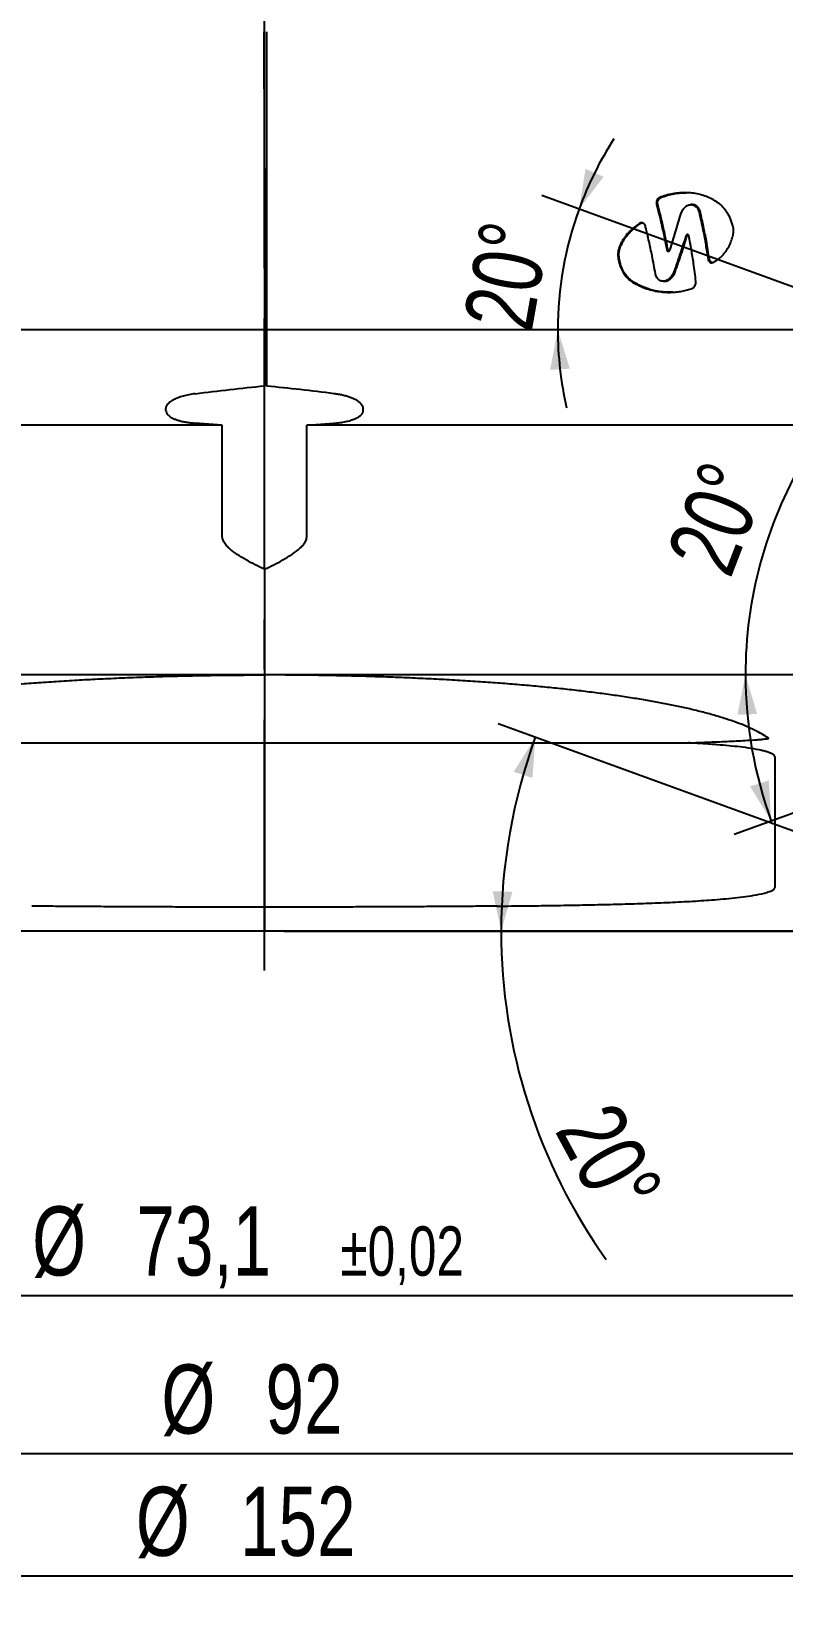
# Model space of a CAD drawing. Header units: millimetres. Extents: x 8 to 871, y 8 to 585.
# Drawn here: x 342.4 to 380.4, y 122.2 to 202.4 of the extents above; entities that cross this region are included whole.
import ezdxf

# ---------------------------------------------------------------- set-up
doc = ezdxf.new("R2010")
doc.units = ezdxf.units.MM
doc.linetypes.add('CENTERX2', pattern=[20.32, 12.7, -2.54, 2.54, -2.54])
doc.layers.add('CENTERLINE', color=4, linetype='CENTERX2')
doc.layers.add('DIMENSIONS', color=2, linetype='Continuous')
doc.layers.add('OUTLINE', color=7, linetype='Continuous', lineweight=25)
doc.styles.add('SLDTEXTSTYLE0', font='TXT', dxfattribs={"width": 0.75})
doc.dimstyles.new('SLDDIMSTYLE13', dxfattribs={"dimtxt": 3.5, "dimasz": 2, "dimexe": 0, "dimexo": 0.0625, "dimgap": 0.875, "dimtad": 1, "dimrnd": 1e-09, "dimzin": 12, "dimdsep": 46, "dimtxsty": 'SLDTEXTSTYLE0', "dimsah": 1, "dimcen": 0.09, "dimadec": 0, "dimazin": 3, "dimtol": 1, "dimtp": 0.02, "dimtfac": 1, "dimtofl": 0, "dimtmove": 0, "dimatfit": 3, "dimfxl": 0, "dimfrac": 2, "dimtolj": 1, "dimarcsym": 0})
doc.dimstyles.new('SLDDIMSTYLE15', dxfattribs={"dimtxt": 3.5, "dimasz": 2, "dimexe": 0, "dimexo": 0.0625, "dimgap": 0.875, "dimtad": 1, "dimdec": 1, "dimrnd": 1e-09, "dimzin": 12, "dimdsep": 46, "dimtxsty": 'SLDTEXTSTYLE0', "dimsah": 1, "dimcen": 0.09, "dimadec": 0, "dimazin": 3, "dimtol": 1, "dimtp": 0.02, "dimtm": 0.02, "dimtfac": 1, "dimtofl": 0, "dimtmove": 0, "dimatfit": 3, "dimfxl": 0, "dimfrac": 2, "dimtolj": 1, "dimarcsym": 0})
doc.dimstyles.new('SLDDIMSTYLE2', dxfattribs={"dimtxt": 3.5, "dimasz": 2, "dimexe": 0, "dimexo": 0.0625, "dimgap": 0.875, "dimtad": 1, "dimrnd": 1e-09, "dimzin": 12, "dimdsep": 46, "dimtxsty": 'SLDTEXTSTYLE0', "dimsah": 1, "dimcen": 0.09, "dimadec": 0, "dimazin": 3, "dimtfac": 1, "dimtofl": 0, "dimtmove": 0, "dimatfit": 3, "dimfxl": 0, "dimfrac": 2, "dimtolj": 1, "dimtzin": 12, "dimarcsym": 0})
doc.dimstyles.new('SLDDIMSTYLE8', dxfattribs={"dimtxt": 3.5, "dimasz": 2, "dimexe": 0, "dimexo": 0.0625, "dimgap": 0.875, "dimtad": 1, "dimdec": 4, "dimzin": 12, "dimdsep": 46, "dimtxsty": 'SLDTEXTSTYLE0', "dimsah": 1, "dimcen": 0.09, "dimazin": 3, "dimtfac": 1, "dimtofl": 0, "dimtmove": 0, "dimatfit": 3, "dimfxl": 0, "dimfrac": 2, "dimtolj": 1, "dimtzin": 12, "dimarcsym": 0})

# ---------------------------------------------------------------- blocks, each defined once
blk = doc.blocks.new('_D_22')
at = {"layer": 'DIMENSIONS'}
for p, q in [((391.581, 166.415), (465.701, 166.415)), ((463.701, 166.415), (463.701, 156.885)), ((355.209, 156.885), (465.701, 156.885)), ((463.701, 156.885), (463.701, 135.557))]:
    blk.add_line(p, q, dxfattribs=at)
for points in [[(463.701, 166.415), (463.201, 164.415), (464.201, 164.415)], [(463.701, 156.885), (464.201, 158.885), (463.201, 158.885)]]:
    blk.add_solid(points, dxfattribs=at)
at = {"layer": 'DIMENSIONS', "attachment_point": 1, "rotation": 90, "style": 'SLDTEXTSTYLE0'}
for s, insert, char_height in [('0,02', (456.234, 149.131), 2.5), ('0', (460.202, 149.131), 2.5), ('+', (456.234, 147.113), 2.5), ('9,53', (459.19, 137.144), 3.5)]:
    blk.add_mtext(s, dxfattribs=dict(at, insert=insert, char_height=char_height))
blk = doc.blocks.new('_D_24')
at = {"layer": 'DIMENSIONS'}
for p, q in [((317.659, 158.085), (317.659, 136.426)), ((390.759, 158.085), (390.759, 136.426)), ((317.659, 138.426), (390.759, 138.426))]:
    blk.add_line(p, q, dxfattribs=at)
for points in [[(317.659, 138.426), (319.659, 137.926), (319.659, 138.926)], [(390.759, 138.426), (388.759, 138.926), (388.759, 137.926)]]:
    blk.add_solid(points, dxfattribs=at)
at = {"layer": 'DIMENSIONS', "attachment_point": 1, "style": 'SLDTEXTSTYLE0'}
for s, insert, char_height in [('%%c', (342.441, 142.938), 3.5), ('73,1', (347.716, 142.938), 3.5), ('±0,02', (358.056, 141.926), 2.5)]:
    blk.add_mtext(s, dxfattribs=dict(at, insert=insert, char_height=char_height))
blk = doc.blocks.new('_D_29')
at = {"layer": 'DIMENSIONS'}
for p, q in [((308.209, 168.855), (308.209, 128.42)), ((400.209, 168.855), (400.209, 128.42)), ((308.209, 130.42), (400.209, 130.42))]:
    blk.add_line(p, q, dxfattribs=at)
for points in [[(308.209, 130.42), (310.209, 129.92), (310.209, 130.92)], [(400.209, 130.42), (398.209, 130.92), (398.209, 129.92)]]:
    blk.add_solid(points, dxfattribs=at)
at = {"layer": 'DIMENSIONS', "char_height": 3.5, "attachment_point": 1, "style": 'SLDTEXTSTYLE0'}
for s, insert in [('%%c', (348.986, 134.932)), ('92', (354.261, 134.932))]:
    blk.add_mtext(s, dxfattribs=dict(at, insert=insert))
blk = doc.blocks.new('_D_38')
at = {"layer": 'DIMENSIONS'}
blk.add_line((281.059, 242.041), (354.209, 242.041), dxfattribs=at)
for points in [[(281.059, 242.041), (283.059, 241.541), (283.059, 242.541)], [(354.209, 242.041), (352.209, 242.541), (352.209, 241.541)]]:
    blk.add_solid(points, dxfattribs=at)
at = {"layer": 'DIMENSIONS', "insert": (327.166, 246.552), "char_height": 3.5, "attachment_point": 1, "style": 'SLDTEXTSTYLE0'}
blk.add_mtext('73,15', dxfattribs=at)
blk = doc.blocks.new('_D_39')
at = {"layer": 'DIMENSIONS'}
for p, q in [((278.209, 158.885), (278.209, 122.226)), ((430.209, 158.885), (430.209, 122.226)), ((278.209, 124.226), (430.209, 124.226))]:
    blk.add_line(p, q, dxfattribs=at)
for points in [[(278.209, 124.226), (280.209, 123.726), (280.209, 124.726)], [(430.209, 124.226), (428.209, 124.726), (428.209, 123.726)]]:
    blk.add_solid(points, dxfattribs=at)
at = {"layer": 'DIMENSIONS', "char_height": 3.5, "attachment_point": 1, "style": 'SLDTEXTSTYLE0'}
for s, insert in [('%%c', (347.693, 128.738)), ('152', (352.967, 128.738))]:
    blk.add_mtext(s, dxfattribs=dict(at, insert=insert))
blk = doc.blocks.new('_D_42')
at = {"layer": 'DIMENSIONS'}
for p, q in [((387.46, 169.855), (376.568, 169.855)), ((390.477, 166.313), (377.994, 161.769))]:
    blk.add_line(p, q, dxfattribs=at)
for start, end in [(149.78796, 180), (180, 200)]:
    blk.add_arc((400.209, 169.855), 21.64, start, end, dxfattribs=at)
for points in [[(378.568, 169.855), (378.161, 167.834), (379.16, 167.88)], [(379.873, 162.453), (379.754, 164.511), (378.799, 164.213)]]:
    blk.add_solid(points, dxfattribs=at)
at = {"layer": 'DIMENSIONS', "insert": (374.53, 175.93), "char_height": 3.5, "attachment_point": 1, "rotation": 69.02525, "style": 'SLDTEXTSTYLE0'}
blk.add_mtext('20°', dxfattribs=at)
blk = doc.blocks.new('_D_45')
at = {"layer": 'DIMENSIONS'}
blk.add_line((385.994, 187.677), (368.262, 194.131), dxfattribs=at)
for start, end in [(147.24852, 160), (160, 180), (180, 192.75148)]:
    blk.add_arc((386.934, 187.335), 17.871, start, end, dxfattribs=at)
for points in [[(370.141, 193.447), (371.388, 195.089), (370.469, 195.483)], [(369.063, 187.335), (368.675, 185.31), (369.674, 185.366)]]:
    blk.add_solid(points, dxfattribs=at)
at = {"layer": 'DIMENSIONS', "insert": (364.28, 187.756), "char_height": 3.5, "attachment_point": 1, "rotation": 80, "style": 'SLDTEXTSTYLE0'}
blk.add_mtext('20°', dxfattribs=at)
blk = doc.blocks.new('_D_47')
at = {"layer": 'DIMENSIONS'}
blk.add_line((390.477, 158.488), (366.046, 167.38), dxfattribs=at)
for start, end in [(160, 180), (180, 215.45508)]:
    blk.add_arc((394.88, 156.885), 28.685, start, end, dxfattribs=at)
for points in [[(367.925, 166.696), (366.831, 164.948), (367.782, 164.639)], [(366.195, 156.885), (366.765, 158.867), (365.765, 158.901)]]:
    blk.add_solid(points, dxfattribs=at)
at = {"layer": 'DIMENSIONS', "insert": (371.951, 148.46), "char_height": 3.5, "attachment_point": 1, "rotation": 298.46019, "style": 'SLDTEXTSTYLE0'}
blk.add_mtext('20°', dxfattribs=at)

msp = doc.modelspace()

# ---------------------------------------------------------------- linework, layer by layer
at = {"layer": 'CENTERLINE'}
msp.add_line((354.20884, 154.8852), (354.20884, 431.83342), dxfattribs=at)
at = {"layer": 'OUTLINE'}
for p, q in [((354.18247, 202.4352), (354.19663, 196.6352)), ((354.20884, 191.8852), (354.20884, 202.4352)), ((354.30884, 202.4352), (354.30884, 196.6352)), ((375.87262, 193.67636), (375.8083, 193.67636)), ((354.20884, 191.8852), (354.20884, 187.3352)), ((372.57869, 192.11994), (372.5241, 192.11994)), ((374.64924, 191.37681), (374.58786, 191.37681)), ((374.39521, 189.79358), (374.45942, 189.79358)), ((354.20884, 187.3352), (321.48384, 187.3352)), ((354.20884, 187.3352), (354.20884, 184.49623)), ((386.93384, 187.3352), (354.30884, 187.3352)), ((354.30884, 187.3352), (354.30884, 184.48644)), ((354.20884, 176.90215), (354.20884, 184.49623)), ((349.20884, 183.25472), (349.20884, 183.34555)), ((359.20884, 183.25472), (359.20884, 183.34555)), ((352.06254, 182.5035), (323.50289, 182.5035)), ((352.06254, 182.5035), (350.6912, 182.60615)), ((352.06254, 176.90215), (352.06254, 182.5035)), ((356.35514, 182.5035), (357.72648, 182.60615)), ((384.91479, 182.5035), (356.35514, 182.5035)), ((356.35514, 176.90215), (356.35514, 182.5035)), ((354.20884, 175.20674), (354.20884, 176.90215)), ((354.20884, 175.20674), (354.20884, 169.85472)), ((354.20884, 169.85472), (323.50289, 169.85472)), ((384.91479, 169.85472), (354.20884, 169.85472)), ((354.20884, 169.85472), (354.20884, 166.41521)), ((332.73602, 166.41521), (354.20884, 166.41521)), ((354.20884, 166.41521), (375.68166, 166.41521)), ((354.20884, 166.41521), (354.20884, 158.09403)), ((380.05359, 165.71499), (380.05359, 159.08542)), ((354.20884, 158.09403), (354.20884, 156.8852)), ((354.20884, 156.8852), (313.53763, 156.8852)), ((394.88005, 156.8852), (354.20884, 156.8852))]:
    msp.add_line(p, q, dxfattribs=at)
for points, knots in [([(354.19663, 196.6352), (354.19763, 196.23876), (354.19962, 195.44587), (354.20267, 194.25577), (354.20574, 193.0667), (354.20781, 192.27904), (354.20884, 191.8852)], [0, 0, 0, 0, 0.24884862, 0.49769731, 0.74884836, 1, 1, 1, 1]), ([(354.30884, 196.6352), (354.30884, 196.56555), (354.30884, 196.15072), (354.30884, 195.39049), (354.30884, 194.35668), (354.30884, 193.32678), (354.30884, 192.29297), (354.30884, 191.25701), (354.30884, 190.22067), (354.30884, 189.19632), (354.30884, 188.23312), (354.30884, 187.61867), (354.30884, 187.3352)], [0, 0, 0, 0, 0.02192699, 0.130588724, 0.239344232, 0.348099001, 0.456760815, 0.568577345, 0.680497255, 0.792416262, 0.904232753, 1, 1, 1, 1]), ([(377.08577, 193.83076), (376.99385, 193.88451), (376.81003, 193.992), (376.51276, 194.11486), (376.20108, 194.20733), (375.8787, 194.26457), (375.55165, 194.28676), (375.21916, 194.27523), (374.88026, 194.22803), (374.54669, 194.14996), (374.32911, 194.07223), (374.22514, 194.03508)], [0, 0, 0, 0, 0.110452313, 0.220904941, 0.334570739, 0.448236126, 0.55859386, 0.668951446, 0.782518864, 0.896085957, 1, 1, 1, 1]), ([(374.28367, 194.03508), (374.39485, 194.07455), (374.61723, 194.15348), (374.95615, 194.23021), (375.27224, 194.27574), (375.47363, 194.27768), (375.56178, 194.27853)], [0, 0, 0, 0, 0.26108293, 0.52216471, 0.79083977, 1, 1, 1, 1]), ([(374.22514, 194.03508), (374.20176, 194.02271), (374.155, 193.99796), (374.10025, 193.92889), (374.06617, 193.84568), (374.05483, 193.75887), (374.06426, 193.70576), (374.06866, 193.68097)], [0, 0, 0, 0, 0.20708265, 0.41421347, 0.61934095, 0.82228343, 1, 1, 1, 1]), ([(374.06866, 193.68097), (374.14606, 193.3739), (374.28196, 192.83473), (374.45257, 192.0668), (374.54275, 191.60687), (374.58786, 191.37681)], [0, 0, 0, 0, 0.39803469, 0.6988839, 1, 1, 1, 1]), ([(374.12688, 193.68097), (374.12193, 193.7111), (374.11202, 193.77138), (374.12976, 193.86556), (374.17003, 193.94687), (374.22429, 194.00545), (374.26543, 194.02599), (374.28367, 194.03508)], [0, 0, 0, 0, 0.21415866, 0.4285314, 0.6371498, 0.83919602, 1, 1, 1, 1]), ([(374.64924, 191.37681), (374.58858, 191.68097), (374.48203, 192.21516), (374.30462, 192.98404), (374.18614, 193.44859), (374.12688, 193.68097)], [0, 0, 0, 0, 0.39791305, 0.69882821, 1, 1, 1, 1]), ([(375.29646, 193.19816), (375.30766, 193.23272), (375.33006, 193.30184), (375.37933, 193.39749), (375.43926, 193.48313), (375.50824, 193.5553), (375.58391, 193.61167), (375.66328, 193.65154), (375.74498, 193.67385), (375.82626, 193.67891), (375.90516, 193.66615), (375.97966, 193.63692), (376.04774, 193.59138), (376.10803, 193.53132), (376.15811, 193.45765), (376.19667, 193.37653), (376.21276, 193.31747), (376.22035, 193.28962)], [0, 0, 0, 0, 0.06955173, 0.13908464, 0.20876015, 0.27842314, 0.345779, 0.41313088, 0.47944624, 0.54575892, 0.61132218, 0.67688884, 0.74258355, 0.80828191, 0.87456156, 0.94084944, 1, 1, 1, 1]), ([(376.28511, 193.28962), (376.27604, 193.32187), (376.25791, 193.38636), (376.21447, 193.47209), (376.15979, 193.54584), (376.09524, 193.6048), (376.02297, 193.64653), (375.94806, 193.67211), (375.89629, 193.6745), (375.87165, 193.67563)], [0, 0, 0, 0, 0.14633385, 0.29263314, 0.43918594, 0.58572291, 0.7281893, 0.87064979, 1, 1, 1, 1]), ([(377.93326, 192.60536), (377.91328, 192.67247), (377.87318, 192.80715), (377.7955, 192.99521), (377.70547, 193.17135), (377.60391, 193.33221), (377.4915, 193.47925), (377.36792, 193.61205), (377.23329, 193.73147), (377.13494, 193.79766), (377.08577, 193.83076)], [0, 0, 0, 0, 0.12717949, 0.25524016, 0.37948511, 0.50460081, 0.62670945, 0.74881073, 0.87440296, 1, 1, 1, 1]), ([(373.19122, 192.71568), (373.1305, 192.67372), (373.00904, 192.58982), (372.83754, 192.44534), (372.67448, 192.28991), (372.57433, 192.17671), (372.5241, 192.11994)], [0, 0, 0, 0, 0.253837, 0.50768636, 0.75307168, 1, 1, 1, 1]), ([(372.57869, 192.11994), (372.6304, 192.1782), (372.73381, 192.29472), (372.89908, 192.45091), (373.06982, 192.59345), (373.18808, 192.67485), (373.2474, 192.71568)], [0, 0, 0, 0, 0.2533975, 0.50680618, 0.75261835, 1, 1, 1, 1]), ([(373.51256, 192.53931), (373.50618, 192.57047), (373.4934, 192.63284), (373.44167, 192.70439), (373.37361, 192.74715), (373.29706, 192.75743), (373.23457, 192.74159), (373.20116, 192.72162), (373.19122, 192.71568)], [0, 0, 0, 0, 0.19356692, 0.38752604, 0.57138852, 0.74917843, 0.92537673, 1, 1, 1, 1]), ([(373.2474, 192.71568), (373.27185, 192.73097), (373.29849, 192.74765), (373.32631, 192.74801), (373.3286, 192.74804)], [0, 0, 0, 0, 0.91761535, 1, 1, 1, 1]), ([(374.00863, 190.18021), (373.95434, 190.4806), (373.85661, 191.02134), (373.68827, 191.80863), (373.57115, 192.29567), (373.51256, 192.53931)], [0, 0, 0, 0, 0.38445831, 0.69207847, 1, 1, 1, 1]), ([(374.75078, 191.39499), (374.84606, 191.69402), (374.98904, 192.14276), (375.16785, 192.74489), (375.25358, 193.04705), (375.29646, 193.19816)], [0, 0, 0, 0, 0.49963925, 0.74977526, 1, 1, 1, 1]), ([(376.22035, 193.28962), (376.28825, 192.98436), (376.41004, 192.43677), (376.55838, 191.65062), (376.6343, 191.17098), (376.67228, 190.93104)], [0, 0, 0, 0, 0.38635083, 0.69302875, 1, 1, 1, 1]), ([(376.74042, 190.93104), (376.6916, 191.23307), (376.60402, 191.77496), (376.44908, 192.56199), (376.33978, 193.047), (376.28511, 193.28962)], [0, 0, 0, 0, 0.38623565, 0.69297149, 1, 1, 1, 1]), ([(377.9206, 192.03727), (377.93277, 192.08664), (377.95633, 192.18223), (377.96799, 192.32759), (377.96337, 192.47039), (377.94342, 192.55981), (377.93326, 192.60536)], [0, 0, 0, 0, 0.2563991, 0.4964491, 0.74351369, 1, 1, 1, 1]), ([(372.5241, 192.11994), (372.48837, 192.07341), (372.41691, 191.98036), (372.32402, 191.82899), (372.24159, 191.67103), (372.1972, 191.56106), (372.1749, 191.50582)], [0, 0, 0, 0, 0.25140322, 0.50280941, 0.75023762, 1, 1, 1, 1]), ([(372.22891, 191.50582), (372.25138, 191.56141), (372.29633, 191.67259), (372.37924, 191.83077), (372.47226, 191.9817), (372.5431, 192.07371), (372.57869, 192.11994)], [0, 0, 0, 0, 0.25123353, 0.50248886, 0.75002429, 1, 1, 1, 1]), ([(375.54373, 192.07536), (375.49665, 191.92426), (375.3789, 191.54634), (375.18144, 190.94424), (375.02511, 190.49591), (374.94691, 190.27165)], [0, 0, 0, 0, 0.24977968, 0.62473782, 1, 1, 1, 1]), ([(375.01055, 190.27165), (375.1143, 190.57042), (375.27, 191.01876), (375.46589, 191.62132), (375.5602, 191.92399), (375.60736, 192.07536)], [0, 0, 0, 0, 0.499633382, 0.74977003, 1, 1, 1, 1]), ([(375.70305, 192.09355), (375.69917, 192.10493), (375.69139, 192.12775), (375.66859, 192.15044), (375.64141, 192.15994), (375.61324, 192.15668), (375.5865, 192.14231), (375.56322, 192.11798), (375.54986, 192.09371), (375.54486, 192.07873), (375.54373, 192.07536)], [0, 0, 0, 0, 0.1485529, 0.29760086, 0.43409169, 0.56220696, 0.69157559, 0.82305285, 0.9601831, 1, 1, 1, 1]), ([(375.60736, 192.07536), (375.61204, 192.08713), (375.6214, 192.11068), (375.64298, 192.13686), (375.65943, 192.14548), (375.66622, 192.14904)], [0, 0, 0, 0, 0.36961174, 0.73948378, 1, 1, 1, 1]), ([(376.0588, 189.7891), (376.02187, 190.08966), (375.95655, 190.62127), (375.83448, 191.39045), (375.74687, 191.85911), (375.70305, 192.09355)], [0, 0, 0, 0, 0.39398482, 0.69685324, 1, 1, 1, 1]), ([(376.94366, 190.75449), (376.9969, 190.78331), (377.10337, 190.84095), (377.27564, 190.97233), (377.45478, 191.14995), (377.63004, 191.38213), (377.77651, 191.64342), (377.8689, 191.86679), (377.90953, 192.00078), (377.9206, 192.03727)], [0, 0, 0, 0, 0.12226211, 0.24453128, 0.41672192, 0.58894857, 0.76206218, 0.93519573, 1, 1, 1, 1]), ([(372.1749, 191.50582), (372.16169, 191.46685), (372.13526, 191.38889), (372.11341, 191.26856), (372.10399, 191.14763), (372.11022, 191.06924), (372.11337, 191.02965)], [0, 0, 0, 0, 0.24974121, 0.49950254, 0.74725925, 1, 1, 1, 1]), ([(372.11337, 191.02965), (372.12346, 190.95996), (372.14375, 190.81982), (372.20751, 190.58307), (372.31265, 190.32431), (372.46849, 190.08095), (372.64956, 189.883), (372.78474, 189.79194), (372.85314, 189.74587)], [0, 0, 0, 0, 0.12667751, 0.25471805, 0.45286467, 0.65682472, 0.82637719, 1, 1, 1, 1]), ([(372.16759, 191.02965), (372.16442, 191.06876), (372.15809, 191.147), (372.16728, 191.26745), (372.18907, 191.38828), (372.21554, 191.46638), (372.22891, 191.50582)], [0, 0, 0, 0, 0.2497772, 0.49956223, 0.74727466, 1, 1, 1, 1]), ([(372.91094, 189.74587), (372.86054, 189.77857), (372.75906, 189.84441), (372.6014, 189.99225), (372.44333, 190.19463), (372.30976, 190.45401), (372.21405, 190.73461), (372.18319, 190.93059), (372.16759, 191.02965)], [0, 0, 0, 0, 0.12657656, 0.2548563, 0.4461732, 0.64298029, 0.81954968, 1, 1, 1, 1]), ([(374.58786, 191.37681), (374.59139, 191.36525), (374.59844, 191.34209), (374.62078, 191.31848), (374.64795, 191.30803), (374.6763, 191.31032), (374.70332, 191.32349), (374.72715, 191.34649), (374.74273, 191.37191), (374.74873, 191.38913), (374.75078, 191.39499)], [0, 0, 0, 0, 0.14629968, 0.29310441, 0.42640176, 0.54978399, 0.67389084, 0.79914458, 0.93164546, 1, 1, 1, 1]), ([(374.68814, 191.31796), (374.6814, 191.32274), (374.66703, 191.33293), (374.65494, 191.35511), (374.65073, 191.37113), (374.64924, 191.37681)], [0, 0, 0, 0, 0.36325887, 0.77429234, 1, 1, 1, 1]), ([(376.67228, 190.93104), (376.68032, 190.89781), (376.69643, 190.83125), (376.75344, 190.76247), (376.8254, 190.73008), (376.89182, 190.73288), (376.93043, 190.74897), (376.94366, 190.75449)], [0, 0, 0, 0, 0.23386936, 0.46845178, 0.68565702, 0.89224208, 1, 1, 1, 1]), ([(376.90084, 190.73947), (376.88729, 190.74087), (376.84917, 190.74482), (376.79833, 190.78783), (376.75737, 190.85328), (376.74559, 190.90729), (376.74042, 190.93104)], [0, 0, 0, 0, 0.16296927, 0.45857186, 0.76199873, 1, 1, 1, 1]), ([(374.94691, 190.27165), (374.93266, 190.236), (374.90418, 190.16471), (374.84481, 190.06595), (374.77418, 189.97755), (374.69505, 189.90427), (374.61052, 189.84866), (374.52574, 189.81177), (374.44167, 189.7935), (374.36208, 189.79239), (374.28744, 189.80799), (374.19646, 189.84824), (374.11852, 189.9184), (374.06094, 190.01199), (374.02743, 190.09231), (374.01482, 190.15127), (374.00863, 190.18021)], [0, 0, 0, 0, 0.073512277, 0.146997702, 0.220744288, 0.29446243, 0.363318761, 0.432149951, 0.49631646, 0.560477187, 0.621843454, 0.683219052, 0.806916269, 0.87203204, 0.937164425, 1, 1, 1, 1]), ([(374.45948, 189.79509), (374.4654, 189.79465), (374.49726, 189.79226), (374.55697, 189.80386), (374.63572, 189.83034), (374.71248, 189.87224), (374.78538, 189.92769), (374.85408, 189.99652), (374.91539, 190.07727), (374.97, 190.1696), (374.99674, 190.23689), (375.01055, 190.27165)], [0, 0, 0, 0, 0.027035425, 0.145366924, 0.260894319, 0.376444848, 0.495356916, 0.614302212, 0.739965433, 0.865666586, 1, 1, 1, 1]), ([(372.85314, 189.74587), (372.96771, 189.68247), (373.19765, 189.55524), (373.55649, 189.41415), (373.92298, 189.31109), (374.25627, 189.25502), (374.55598, 189.23195), (374.82007, 189.23164), (375.08672, 189.24983), (375.26538, 189.27849), (375.35471, 189.29283)], [0, 0, 0, 0, 0.149816688, 0.300660288, 0.446174587, 0.592696174, 0.693808586, 0.794919861, 0.897458741, 1, 1, 1, 1]), ([(374.88814, 189.23965), (374.81383, 189.23642), (374.61408, 189.22776), (374.29195, 189.25796), (373.95828, 189.31876), (373.66395, 189.40177), (373.40719, 189.49575), (373.15514, 189.6087), (372.99234, 189.70014), (372.91094, 189.74587)], [0, 0, 0, 0, 0.1070056, 0.28762892, 0.46949423, 0.60118803, 0.7328822, 0.86643899, 1, 1, 1, 1]), ([(375.35471, 189.29283), (375.4004, 189.30187), (375.49179, 189.31996), (375.66744, 189.36541), (375.79634, 189.41108), (375.88001, 189.44073)], [0, 0, 0, 0, 0.25973315, 0.51946528, 1, 1, 1, 1]), ([(375.88001, 189.44073), (375.90266, 189.45431), (375.94793, 189.48146), (376.00416, 189.55166), (376.044, 189.63561), (376.06223, 189.71877), (376.0598, 189.76865), (376.0588, 189.7891)], [0, 0, 0, 0, 0.2058811, 0.41145494, 0.62442335, 0.84599138, 1, 1, 1, 1]), ([(350.6912, 184.09897), (351.27672, 184.17178), (352.44787, 184.31743), (353.62181, 184.43663), (354.20884, 184.49623)], [0, 0, 0, 0, 0.49994814, 1, 1, 1, 1]), ([(357.72648, 184.09897), (357.15759, 184.16977), (356.01969, 184.31139), (354.87916, 184.42808), (354.30884, 184.48644)], [0, 0, 0, 0, 0.49995125, 1, 1, 1, 1]), ([(350.6912, 184.09897), (350.58513, 184.08324), (350.37294, 184.05177), (350.08492, 183.98201), (349.82955, 183.89859), (349.60936, 183.8016), (349.43135, 183.69345), (349.30297, 183.5785), (349.22374, 183.46138), (349.21381, 183.38416), (349.20884, 183.34555)], [0, 0, 0, 0, 0.12348176, 0.24699889, 0.37023906, 0.49351339, 0.6225603, 0.75163092, 0.87581298, 1, 1, 1, 1]), ([(359.20884, 183.34555), (359.20261, 183.38879), (359.19014, 183.47528), (359.103, 183.59007), (358.9902, 183.6871), (358.86696, 183.76695), (358.72045, 183.84168), (358.55179, 183.91001), (358.36442, 183.97124), (358.16215, 184.02368), (357.94921, 184.06736), (357.80072, 184.08843), (357.72648, 184.09897)], [0, 0, 0, 0, 0.13893825, 0.27787249, 0.37057815, 0.46358391, 0.55626572, 0.64673479, 0.73751513, 0.82794749, 0.91397798, 1, 1, 1, 1]), ([(349.20884, 183.25472), (349.21486, 183.21268), (349.22691, 183.12859), (349.31179, 183.02187), (349.42246, 182.93429), (349.54377, 182.86418), (349.68766, 182.80081), (349.85266, 182.74516), (350.03495, 182.69742), (350.23685, 182.65745), (350.45566, 182.62566), (350.61269, 182.61265), (350.6912, 182.60615)], [0, 0, 0, 0, 0.13773998, 0.27545913, 0.36743046, 0.45970552, 0.55164898, 0.64015903, 0.72897494, 0.8174565, 0.90873148, 1, 1, 1, 1]), ([(357.72648, 182.60615), (357.83097, 182.61531), (358.03997, 182.63363), (358.32543, 182.6832), (358.57952, 182.7475), (358.79863, 182.8265), (358.97599, 182.91857), (359.10826, 183.02257), (359.19266, 183.13534), (359.20345, 183.21492), (359.20884, 183.25472)], [0, 0, 0, 0, 0.12190763, 0.24383669, 0.36557815, 0.48734904, 0.6132763, 0.73922986, 0.86960666, 1, 1, 1, 1]), ([(354.20884, 175.20674), (354.05117, 175.28221), (353.73583, 175.43316), (353.27238, 175.67829), (352.90739, 175.89976), (352.63744, 176.08789), (352.45578, 176.23355), (352.28711, 176.39511), (352.17018, 176.54925), (352.10428, 176.68337), (352.06971, 176.78884), (352.06499, 176.86335), (352.06254, 176.90215)], [0, 0, 0, 0, 0.18500305, 0.37001885, 0.55477417, 0.63654454, 0.7182698, 0.80107358, 0.88349885, 0.92128362, 0.95900929, 1, 1, 1, 1]), ([(354.20884, 175.20674), (354.3665, 175.28221), (354.68185, 175.43316), (355.1453, 175.67829), (355.51028, 175.89976), (355.78023, 176.08789), (355.96189, 176.23355), (356.13056, 176.39511), (356.2475, 176.54925), (356.3134, 176.68337), (356.34797, 176.78884), (356.35268, 176.86335), (356.35514, 176.90215)], [0, 0, 0, 0, 0.18500305, 0.37001885, 0.55477417, 0.63654454, 0.7182698, 0.80107358, 0.88349885, 0.92128362, 0.95900929, 1, 1, 1, 1]), ([(328.67673, 166.65469), (328.78443, 166.72448), (328.99996, 166.86415), (329.38582, 167.06526), (329.81609, 167.26011), (330.29969, 167.45014), (330.8367, 167.63521), (331.42781, 167.81507), (332.06538, 167.98758), (332.72579, 168.14729), (333.40313, 168.295), (334.09158, 168.43154), (334.81315, 168.56199), (335.57345, 168.68741), (336.37263, 168.8076), (337.21023, 168.92239), (338.07716, 169.03063), (338.96906, 169.13197), (339.8845, 169.22644), (340.8217, 169.31416), (341.78145, 169.39536), (342.77114, 169.47071), (343.7902, 169.53996), (344.83754, 169.60292), (345.90149, 169.65894), (347.00891, 169.70929), (348.16014, 169.75326), (349.3546, 169.79018), (350.5603, 169.81899), (351.77352, 169.83946), (352.99053, 169.85233), (353.80302, 169.85393), (354.20884, 169.85472)], [0, 0, 0, 0, 0.0335738, 0.06718141, 0.10078945, 0.13436374, 0.1690692, 0.20381106, 0.2385533, 0.27325917, 0.30459145, 0.33595004, 0.36730883, 0.3986414, 0.43084981, 0.46308634, 0.49532302, 0.52753168, 0.55945855, 0.59141262, 0.62336675, 0.65529378, 0.68812808, 0.72099169, 0.75385538, 0.7866898, 0.82217999, 0.85774368, 0.89334466, 0.92894575, 0.96450967, 1, 1, 1, 1]), ([(379.74095, 166.65469), (379.63325, 166.72448), (379.41772, 166.86415), (379.03186, 167.06526), (378.60159, 167.26011), (378.11799, 167.45014), (377.58098, 167.63521), (376.98987, 167.81507), (376.3523, 167.98758), (375.69189, 168.14729), (375.01455, 168.295), (374.3261, 168.43154), (373.60453, 168.56199), (372.84423, 168.68741), (372.04505, 168.8076), (371.20744, 168.92239), (370.34052, 169.03063), (369.44862, 169.13197), (368.53318, 169.22644), (367.59598, 169.31416), (366.63623, 169.39536), (365.64654, 169.47071), (364.62748, 169.53996), (363.58014, 169.60292), (362.51619, 169.65894), (361.40877, 169.70929), (360.25754, 169.75326), (359.06308, 169.79018), (357.85738, 169.81899), (356.64416, 169.83946), (355.42715, 169.85233), (354.61466, 169.85393), (354.20884, 169.85472)], [0, 0, 0, 0, 0.0335738, 0.06718141, 0.10078945, 0.13436374, 0.1690692, 0.20381106, 0.2385533, 0.27325917, 0.30459145, 0.33595004, 0.36730883, 0.3986414, 0.43084981, 0.46308634, 0.49532302, 0.52753168, 0.55945855, 0.59141262, 0.62336675, 0.65529378, 0.68812808, 0.72099169, 0.75385538, 0.7866898, 0.82217999, 0.85774368, 0.89334466, 0.92894575, 0.96450967, 1, 1, 1, 1]), ([(375.68166, 166.41521), (375.92918, 166.42378), (376.42421, 166.44093), (377.22922, 166.47289), (378.09429, 166.51012), (378.78914, 166.5495), (379.24909, 166.58197), (379.44993, 166.59947), (379.59807, 166.61524), (379.68286, 166.62857), (379.71702, 166.63601), (379.73196, 166.64106), (379.73803, 166.64372), (379.74224, 166.64645), (379.7446, 166.64957), (379.74389, 166.65235), (379.74187, 166.65396), (379.74095, 166.65469)], [0, 0, 0, 0, 0.17845371, 0.3569094, 0.59003728, 0.82316976, 0.87790892, 0.93263122, 0.9699731, 0.9826817, 0.98908805, 0.99071938, 0.99207356, 0.99343446, 0.99502813, 0.99775739, 1, 1, 1, 1]), ([(380.05359, 165.71499), (380.05309, 165.72146), (380.05194, 165.73643), (380.04053, 165.7629), (380.01407, 165.79629), (379.97218, 165.82979), (379.88272, 165.88021), (379.7507, 165.93644), (379.57461, 165.9867), (379.27813, 166.05429), (378.85574, 166.13565), (378.29843, 166.21085), (377.72797, 166.26855), (377.10371, 166.32091), (376.42438, 166.37192), (375.92923, 166.40078), (375.68166, 166.41521)], [0, 0, 0, 0, 0.00317861, 0.00735474, 0.01507136, 0.02852076, 0.0420368, 0.08518681, 0.12847083, 0.17176187, 0.3005984, 0.42952245, 0.55850662, 0.68742474, 0.84371191, 1, 1, 1, 1]), ([(366.00274, 158.14572), (366.242, 158.14797), (366.72064, 158.15247), (367.6323, 158.16251), (368.732, 158.17672), (370.0064, 158.19752), (371.25472, 158.22305), (372.48587, 158.25487), (373.69696, 158.29307), (374.88529, 158.34079), (376.03718, 158.40182), (376.97876, 158.46796), (377.72676, 158.53354), (378.2967, 158.59505), (378.85436, 158.66793), (379.30795, 158.7493), (379.61821, 158.82708), (379.79285, 158.88302), (379.89632, 158.92716), (379.97181, 158.9712), (380.01398, 159.00386), (380.04054, 159.03751), (380.05194, 159.06398), (380.05309, 159.07895), (380.05359, 159.08542)], [0, 0, 0, 0, 0.04446997, 0.08896149, 0.17124587, 0.25359888, 0.33595161, 0.4182355, 0.50284122, 0.58752421, 0.67220341, 0.75680401, 0.80233683, 0.8478689, 0.89356144, 0.93924287, 0.96212023, 0.97363202, 0.98513008, 0.98986789, 0.99466759, 0.99739786, 0.9988762, 1, 1, 1, 1]), ([(354.20884, 158.09403), (353.80652, 158.09413), (353.00163, 158.09433), (351.79564, 158.09597), (350.59255, 158.09857), (349.38609, 158.10227), (348.17759, 158.10703), (346.9685, 158.11294), (345.76838, 158.11989), (344.60927, 158.12772), (343.49005, 158.13627), (342.77344, 158.14257), (342.41494, 158.14572)], [0, 0, 0, 0, 0.100307802, 0.200676128, 0.301044455, 0.401352213, 0.503661839, 0.606035673, 0.708409512, 0.810719101, 0.905308829, 1, 1, 1, 1]), ([(366.00274, 158.14572), (365.64225, 158.14255), (364.92118, 158.13621), (363.82457, 158.12786), (362.71479, 158.12033), (361.59173, 158.11372), (360.45686, 158.10805), (359.27549, 158.10313), (358.04825, 158.09916), (356.77374, 158.09619), (355.49343, 158.09443), (354.63708, 158.09403), (354.20891, 158.09403), (354.20884, 158.09403)], [0, 0, 0, 0, 0.09521401, 0.19045386, 0.28566794, 0.38182837, 0.47801542, 0.57417586, 0.68033847, 0.78650103, 0.89324221, 0.99998338, 1, 1, 1, 1])]:
    msp.add_open_spline(points, degree=3, knots=knots, dxfattribs=at)

# ---------------------------------------------------------------- dimensions: what is measured, and where the dimension line sits
at = {"layer": 'DIMENSIONS'}
dim = msp.add_linear_dim(base=(354.20884, 242.04056), p1=(281.05884, 204.63342), p2=(354.20884, 154.8852), dimstyle='SLDDIMSTYLE2', dxfattribs=at)
dim.commit()
dim.dimension.update_dxf_attribs({"geometry": '_D_38', "text_midpoint": (332.98392, 242.04056), "dimtype": 160})
for base, line1, line2, picture, middle in [((369.33465, 190.43842), ((398.95884, 182.95846), (386.93384, 187.3352)), ((354.30884, 187.3352), (386.93384, 187.3352)), '_D_45', (369.33465, 190.43842)), ((378.89715, 166.0969), ((391.41682, 166.65469), (398.95884, 169.39976)), ((400.14048, 169.85472), (388.46004, 169.85472)), '_D_42', (380.00232, 177.60106)), ((366.63109, 161.86626), ((391.41682, 158.14572), (394.88006, 156.8852)), ((349.20884, 156.8852), (398.95884, 156.8852)), '_D_47', (369.6619, 143.21554))]:
    dim = msp.add_angular_dim_2l(base=base, line1=line1, line2=line2, dimstyle='SLDDIMSTYLE8', dxfattribs=at)
    dim.commit()
    dim.dimension.update_dxf_attribs({"geometry": picture, "text_midpoint": middle, "dimtype": 162})
for base, p1, p2, dimstyle, picture, middle in [((400.20884, 130.41998), (308.20884, 169.85472), (400.20884, 169.85472), 'SLDDIMSTYLE2', '_D_29', (354.20884, 130.41998)), ((430.20884, 124.22649), (278.20884, 159.8852), (430.20884, 159.8852), 'SLDDIMSTYLE2', '_D_39', (354.20884, 124.22649)), ((390.75884, 138.42635), (317.65884, 159.08541), (390.75884, 159.08541), 'SLDDIMSTYLE15', '_D_24', (354.20884, 138.42635))]:
    dim = msp.add_linear_dim(base=base, p1=p1, p2=p2, text='%%c<>', dimstyle=dimstyle, dxfattribs=at)
    dim.commit()
    dim.dimension.update_dxf_attribs({"geometry": picture, "text_midpoint": middle, "dimtype": 160})
dim = msp.add_linear_dim(base=(463.70139, 156.8852), p1=(354.20884, 166.4152), p2=(354.20884, 156.8852), angle=90, dimstyle='SLDDIMSTYLE13', dxfattribs=at)
dim.commit()
dim.dimension.update_dxf_attribs({"geometry": '_D_22', "text_midpoint": (463.70139, 146.36854), "dimtype": 160})

doc.saveas('drawing.dxf')
